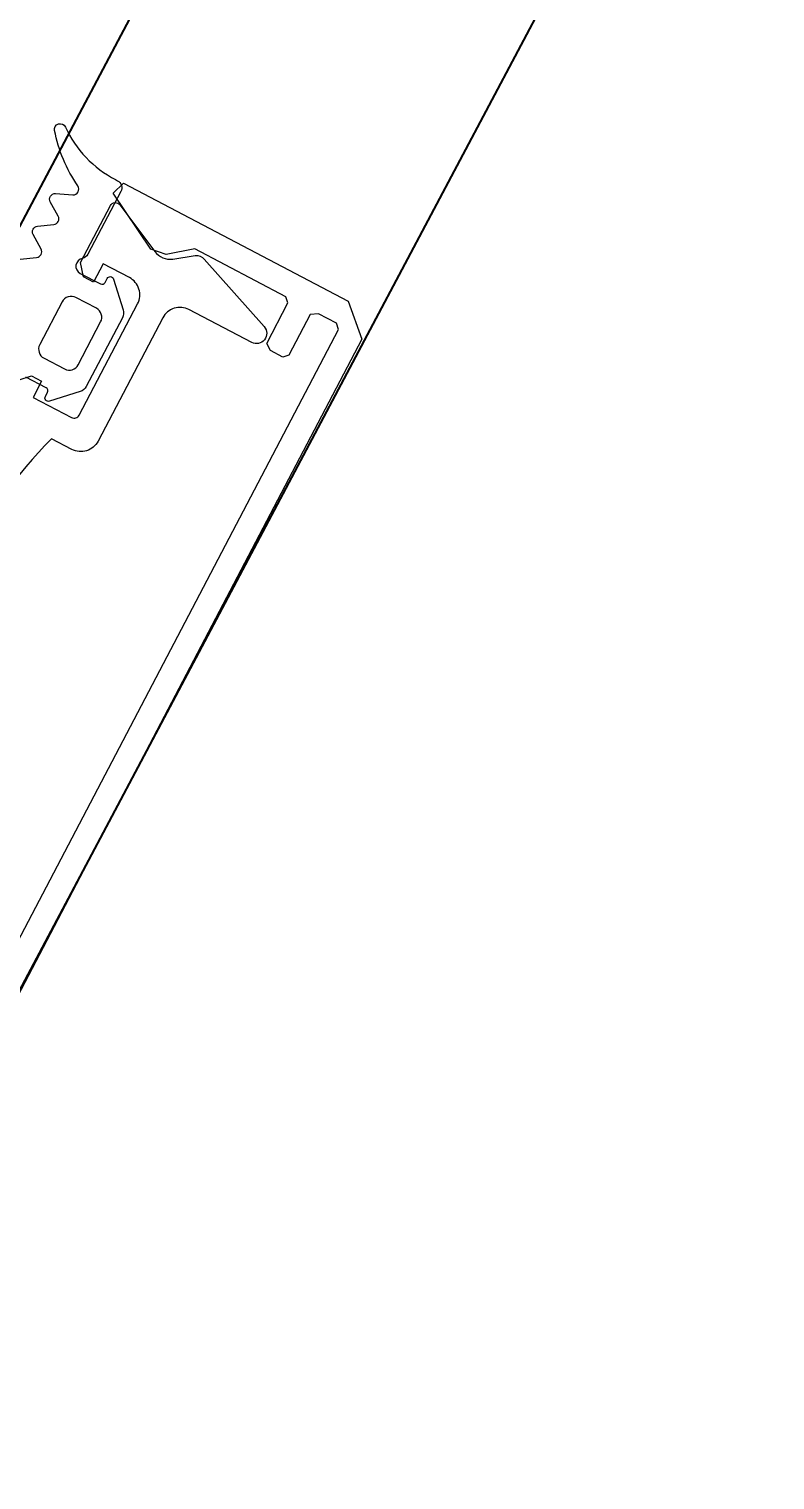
# Model space of a CAD drawing. Header units: millimetres. Extents: x -434100 to 9270898, y 0 to 249028.
# Drawn here: x -53872.9 to -53833.1, y 110946.4 to 111023.8 of the extents above; entities that cross this region are included whole.
import ezdxf
from ezdxf import colors
from ezdxf.entities.mleader import LeaderData, LeaderLine
from ezdxf.math import Vec2, Vec3

# ---------------------------------------------------------------- set-up
doc = ezdxf.new("R2010")
doc.units = ezdxf.units.MM
doc.header["$MEASUREMENT"] = 0
doc.layers.get('0').update_dxf_attribs({"color": 250, "lineweight": 9})
for name, color, linetype, lineweight in [('_АР ТЕКСТ', 250, 'Continuous', 25), ('АР_Отметки', 250, 'Continuous', 15), ('АР_Перегородки витражные', 152, 'Continuous', 13), ('АР_Подоконники', 163, 'Continuous', 9), ('АР_Размеры дверей', 15, 'Continuous', 0), ('АР_Сущ Несущая стена', 216, 'Continuous', 30)]:
    doc.layers.add(name, color=color, linetype=linetype, lineweight=lineweight)
doc.layers.add('Тонкая', color=7, linetype='Continuous')
doc.styles.add('ISOCPEUR', font='isocpeur.TTF', dxfattribs={"width": 0.7})

# ---------------------------------------------------------------- blocks, each defined once
blk = doc.blocks.new('_DotSmall')
at = {"color": 0, "linetype": 'ByBlock', "const_width": 0.5}
blk.add_lwpolyline([(-0.0625, 0, 1), (0.0625, 0, 1)], format="xyb", close=True, dxfattribs=at)
blk = doc.blocks.new('стойка витр.')
at = {"color": 7, "lineweight": 0, "ltscale": 100, "transparency": 33554687}
blk.add_lwpolyline([(-72.84199472126784, 0.08667784044519067), (-73.69893745039008, 0.2833397862850688, -0.5278679585717273), (-73.8773937083024, 0.753941480339563), (-73.36630023809266, 1.469308336665563, 0.5278679585717272), (-73.5447564960632, 1.939910030763713), (-74.40167723721243, 2.136513992714754, -0.5278679585528251), (-74.58013349509565, 2.607115686776524), (-74.06369480097783, 3.308391450875206, 0.5779496213016146), (-74.28822709678207, 3.786457927264564), (-75.21591578132939, 3.825837128097191, -0.615333828900983), (-75.41972296024323, 4.330405631961185, 0.1014034095220688), (-73.83454927545972, 7.11715754520992, 0.8870851218243345), (-74.38353605600423, 7.372048574252403, -0.1649969122064492), (-77.37516639285604, 4.905523520799761), (-77.48916274512885, 4.862295111939602, 0.4143043114941015), (-77.73690205768798, 4.311953389369592), (-76.39677740688785, 0.7779505007420084, 0.2286961432583318), (-76.12757003956358, 0.5227576163306367, -0.3190489133936659), (-75.8308042481076, 0.1276532846095506, -0.3190018552396916), (-76.10608007785049, -0.2827473570214352), (-77.2460725926212, -0.7150424396677408, -0.4143996870833266), (-77.48192731157178, -0.6088826129343943), (-77.5683841292921, -0.380889908366953, 0.6683385997492722), (-77.90615079682902, -0.370689789611788), (-78.61388821495348, -1.942959389103635, 0.1988829373258806), (-78.62659800215624, -2.362689632165711), (-77.15678812476108, -6.238681577618991, 0.1988829373551211), (-76.86896414318471, -6.544446800158767), (-75.29665854779887, -7.25210424636316, 0.6683385997492723), (-75.05058378231479, -7.020506375207333), (-75.13704060006421, -6.792513670639892, -0.4143996870833266), (-75.03088077326538, -6.556658951718418), (-73.89088825849467, -6.124363869072113, -0.7102015621310012)], format="xyb", dxfattribs=at)
at = {"lineweight": 0, "ltscale": 100, "transparency": 33554687}
blk.add_lwpolyline([(-68.58632373265573, -58.46540642052423), (-90.15068845250062, -1.598661102303595), (-90.00917455367744, -1.284153596119722), (-88.98317839115043, -0.8950869223335758), (-88.55468153662514, -0.9934413902010419), (-87.69009137133253, -3.273426419786119), (-87.37564184903749, -3.414962306625966), (-86.69163474338711, -3.155580859434849), (-86.43607351230457, -2.797891934278596), (-87.30066367759719, -0.5179069046935183), (-87.1591497787449, -0.2033993985096458), (-82.02911098225741, 1.741955958394101), (-80.54324021661887, 1.262233232868311), (-79.70200834979187, 1.450846736610401), (-77.34320693471818, 4.170836259007046), (-77.83057009245385, 4.768357554989052), (-90.48468705118285, -0.0301937209587777), (-91.4479567084054, -1.960141251613095), (-69.79711318280897, -59.05493725829001)], dxfattribs=at)
blk.add_lwpolyline([(-73.55412178576807, -6.30930235532287), (-74.18304982228437, -6.026241575636959), (-74.75303158370662, -6.242383619959583), (-74.40718232482322, -7.154412422125461), (-76.57319999407628, -7.975785172551696, -0.414362099391309), (-76.9662925209559, -7.798852029714908), (-79.34394296052051, -1.52882071842032, -0.4143260923197838), (-78.74236241533072, -0.1922330582674476), (-77.26035185172805, 0.3697582449676702), (-76.87127418394084, -0.6562669095073943), (-76.3012924225186, -0.4401248651847709), (-76.06142006575828, 0.3027815256646136), (-77.27188147796551, 3.494853341355338, 0.5512236456822476), (-77.7769173583074, 3.597680757055059), (-79.92338595120236, 1.349376512123854, -0.2673491356416615), (-80.91622193696094, 1.059369939495809), (-82.0875922003761, 1.397509788286698, 0.2496293600316565), (-82.58705019962508, 1.269536347390385), (-86.19986947378493, -1.925987660470128, 0.8270430078467679), (-85.63532520958688, -2.84412238272489), (-82.10129332900397, -1.503986737930973, -0.4143260923197836), (-80.76472567670862, -2.105611734441482), (-78.12768279598095, -9.059679143334506, 0.4143260923033303), (-76.7911151413573, -9.661304145942267), (-75.65109363460215, -9.228998069294903, -0.08279896819570452), (-71.78454054114991, -16.33338165576424)], format="xyb", dxfattribs=at)
at = {"color": 7}
blk.add_lwpolyline([(-75.33468511578394, -1.905527627641277), (-74.42175758568919, -4.312981685368868, -0.414213562373095), (-74.73607402053312, -5.011296826465696), (-75.88953189010499, -5.44869808882504, -0.414213562373095), (-76.58784703121637, -5.134381653973833), (-77.50077456128201, -2.726927596246242, -0.414213562373095), (-77.18645812643808, -2.028612455142138), (-76.03300025686622, -1.591211192782794, -0.414213562373095)], format="xyb", close=True, dxfattribs=at)
blk = doc.blocks.new('A$Cd39b9c29')
at = {"color": 5, "ltscale": 150}
for p, q in [((4802.162454684963, -2791.910856640316), (6064.915442717611, -400.4321254459792)), ((4821.120249525411, -2795.854674593982), (6077.358992174384, -418.774647739745))]:
    blk.add_line(p, q, dxfattribs=at)
at = {"layer": 'АР_Перегородки витражные', "xscale": -1, "rotation": 353.2013528500327}
blk.add_blockref('стойка витр.', (5374.079082107521, -1565.048679498199), dxfattribs=at)
blk = doc.blocks.new('A$Cec9b444d')
at = {"layer": 'Тонкая', "ltscale": 100, "rotation": 359.8999999999999}
blk.add_blockref('A$Cd39b9c29', (-19.13216614062549, 2.909131854816223), dxfattribs=at)

msp = doc.modelspace()

# ---------------------------------------------------------------- linework, layer by layer
at = {"layer": 'АР_Подоконники', "ltscale": 100}
for centre, radius, start, end in [((-62167.24300156608, 115478.5601402703), 8924.05480828957, 271.1088337112354, 356.4039573747584), ((-62177.5982352608, 115490.9179208929), 8940.172386791677, 271.6912536695478, 356.3290814001298)]:
    msp.add_arc(centre, radius, start, end, dxfattribs=at)
at = {"layer": 'АР_Сущ Несущая стена', "lineweight": 18, "ltscale": 100}
for centre, radius, start, end in [((-62178.19872707473, 115484.5892881446), 9778.654617052323, 272.5925479651556, 356.6353913737287), ((-62185.86614956979, 115502.5789153461), 9144.28346907419, 272.8206375183279, 356.2887310665694)]:
    msp.add_arc(centre, radius, start, end, dxfattribs=at)

# ---------------------------------------------------------------- block references
at = {"layer": 'АР_Размеры дверей', "ltscale": 100}
msp.add_blockref('A$Cec9b444d', (-59297.93893264476, 112591.6578694153), dxfattribs=at)

# ---------------------------------------------------------------- leaders
at = {"layer": '_АР ТЕКСТ'}
ml = msp.add_multileader_mtext('Standard', dxfattribs=at)
ml.set_content('{\\W0.8;-2,550}', color=256, style='ISOCPEUR')
ml.set_leader_properties(color=256, linetype='Continuous', lineweight=-1)
ml.set_arrow_properties(name='DOTSMALL')
ml.build(insert=Vec2(0, 0))
ml.multileader.update_dxf_attribs({"has_text_frame": 1, "text_left_attachment_type": 4, "text_right_attachment_type": 4, "dogleg_length": 100, "arrow_head_size": 180})
ctx = ml.context
ctx.base_point, ctx.char_height, ctx.arrow_head_size, ctx.landing_gap_size, ctx.plane_origin = Vec3(-302775.822290387, 123943.2638625839, -1.961751612303354), 250, 180, 50, Vec3(-302295.4889269536, 121699.245469789, -1.961751612303354)
ctx.left_attachment, ctx.right_attachment = 4, 4
notes = []
notes.append((ctx, [(0, (0, 0, 0), (0, 0), (1, 0), 1, [])]))
ctx.mtext.insert, ctx.mtext.width, ctx.mtext.defined_height, ctx.mtext.line_spacing_style, ctx.mtext.flow_direction = Vec3(-302725.822290387, 124276.5971959173, -1.961751612303354), 801.0864057841361, 330.709552927064, 2, 5
ml = msp.add_multileader_mtext('Standard', dxfattribs=at)
ml.set_content('{\\W0.8;-2,550}', color=256, style='ISOCPEUR')
ml.set_leader_properties(color=256, linetype='Continuous', lineweight=-1)
ml.set_arrow_properties(name='DOTSMALL')
ml.build(insert=Vec2(0, 0))
ml.multileader.update_dxf_attribs({"has_text_frame": 1, "text_left_attachment_type": 4, "text_right_attachment_type": 4, "dogleg_length": 100, "arrow_head_size": 180})
ctx = ml.context
ctx.base_point, ctx.char_height, ctx.arrow_head_size, ctx.landing_gap_size, ctx.plane_origin = Vec3(-314736.0148765142, 120073.2763382189, -1.961751612303354), 250, 180, 50, Vec3(-314255.6815130808, 117829.2579454239, -1.961751612303354)
ctx.left_attachment, ctx.right_attachment = 4, 4
notes.append((ctx, [(0, (0, 0, 0), (0, 0), (1, 0), 1, [])]))
ctx.mtext.insert, ctx.mtext.width, ctx.mtext.defined_height, ctx.mtext.line_spacing_style, ctx.mtext.flow_direction = Vec3(-314686.0148765142, 120406.6096715522, -1.961751612303354), 801.0864057841361, 330.709552927064, 2, 5
at = {"layer": 'АР_Отметки'}
ml = msp.add_multileader_mtext('Standard', dxfattribs=at)
ml.set_content('%%P0,000', color=256, style='ISOCPEUR')
ml.set_leader_properties(color=256, linetype='Continuous', lineweight=-1)
ml.set_arrow_properties(name='DOTSMALL')
ml.build(insert=Vec2(0, 0))
ml.multileader.update_dxf_attribs({"has_text_frame": 1, "text_left_attachment_type": 4, "text_right_attachment_type": 4, "dogleg_length": 100, "arrow_head_size": 180})
ctx = ml.context
ctx.base_point, ctx.char_height, ctx.arrow_head_size, ctx.landing_gap_size, ctx.plane_origin = Vec3(-188172.5124386176, 132152.9333137182), 250, 180, 50, Vec3(-190605.4279969083, 130585.9244088862)
ctx.left_attachment, ctx.right_attachment = 4, 4
notes.append((ctx, [(0, (0, 0, 0), (0, 0), (1, 0), 1, [])]))
ctx.mtext.insert, ctx.mtext.width, ctx.mtext.line_spacing_style, ctx.mtext.flow_direction = Vec3(-188122.5124386176, 132486.2666470516), 852.6970314602484, 2, 5
ml = msp.add_multileader_mtext('Standard', dxfattribs=at)
ml.set_content('-1,140', color=256, style='ISOCPEUR')
ml.set_leader_properties(color=256, linetype='Continuous', lineweight=-1)
ml.set_arrow_properties(name='DOTSMALL')
ml.build(insert=Vec2(0, 0))
ml.multileader.update_dxf_attribs({"has_text_frame": 1, "text_left_attachment_type": 4, "text_right_attachment_type": 4, "dogleg_length": 100, "arrow_head_size": 180})
ctx = ml.context
ctx.base_point, ctx.char_height, ctx.arrow_head_size, ctx.landing_gap_size, ctx.plane_origin = Vec3(-177642.6891644439, 129596.0316846829), 250, 180, 50, Vec3(-177735.2565464962, 129497.0226398548)
ctx.left_attachment, ctx.right_attachment = 4, 4
notes.append((ctx, [(0, (0, 0, 0), (0, 0), (1, 0), 1, [])]))
ctx.mtext.insert, ctx.mtext.width, ctx.mtext.line_spacing_style, ctx.mtext.flow_direction = Vec3(-177592.6891644439, 129929.3650180162), 852.6970314602484, 2, 5
ml = msp.add_multileader_mtext('Standard', dxfattribs=at)
ml.set_content('Л.4', color=256, style='ISOCPEUR')
ml.set_leader_properties(color=256, linetype='Continuous', lineweight=-1)
ml.set_arrow_properties(name='DOTSMALL')
ml.build(insert=Vec2(0, 0))
ml.multileader.update_dxf_attribs({"has_text_frame": 1, "text_left_attachment_type": 4, "text_right_attachment_type": 4, "dogleg_length": 100, "arrow_head_size": 180})
ctx = ml.context
ctx.base_point, ctx.char_height, ctx.arrow_head_size, ctx.landing_gap_size, ctx.plane_origin = Vec3(-186544.9491399704, 129531.4380418179), 250, 180, 50, Vec3(-161309.03180635, 117908.3185617844)
ctx.left_attachment, ctx.right_attachment = 4, 4
notes.append((ctx, [(0, (0, 0, 0), (0, 0), (1, 0), 1, [])]))
ctx.mtext.insert, ctx.mtext.width, ctx.mtext.line_spacing_style, ctx.mtext.flow_direction = Vec3(-186494.9491399704, 129864.7713751512), 852.6970314602484, 2, 5
ml = msp.add_multileader_mtext('Standard', dxfattribs=at)
ml.set_content('0,000', color=256, style='ISOCPEUR')
ml.set_leader_properties(color=256, linetype='Continuous', lineweight=-1)
ml.set_arrow_properties(name='DOTSMALL')
ml.build(insert=Vec2(0, 0))
ml.multileader.update_dxf_attribs({"has_text_frame": 1, "text_left_attachment_type": 4, "text_right_attachment_type": 4, "dogleg_length": 100, "arrow_head_size": 180})
ctx = ml.context
ctx.base_point, ctx.char_height, ctx.arrow_head_size, ctx.landing_gap_size, ctx.plane_origin = Vec3(-185715.8079637145, 129520.5651572252), 250, 180, 50, Vec3(-189667.3689469353, 128082.0881639439)
ctx.left_attachment, ctx.right_attachment = 4, 4
notes.append((ctx, [(0, (0, 0, 0), (0, 0), (1, 0), 1, [])]))
ctx.mtext.insert, ctx.mtext.width, ctx.mtext.line_spacing_style, ctx.mtext.flow_direction = Vec3(-185665.8079637145, 129853.8984905586), 852.6970314602484, 2, 5
ml = msp.add_multileader_mtext('Standard', dxfattribs=at)
ml.set_content('-1,140', color=256, style='ISOCPEUR')
ml.set_leader_properties(color=256, linetype='Continuous', lineweight=-1)
ml.set_arrow_properties(name='DOTSMALL')
ml.build(insert=Vec2(0, 0))
ml.multileader.update_dxf_attribs({"has_text_frame": 1, "text_left_attachment_type": 4, "text_right_attachment_type": 4, "dogleg_length": 100, "arrow_head_size": 180})
ctx = ml.context
ctx.base_point, ctx.char_height, ctx.arrow_head_size, ctx.landing_gap_size, ctx.plane_origin = Vec3(-180313.7221072279, 128673.3217394912, 1.149675994230903e-08), 250, 180, 50, Vec3(-180395.1155570771, 128959.4633156335, 1.149675994230903e-08)
ctx.left_attachment, ctx.right_attachment = 4, 4
notes.append((ctx, [(0, (0, 0, 0), (0, 0), (1, 0), 1, [])]))
ctx.mtext.insert, ctx.mtext.width, ctx.mtext.line_spacing_style, ctx.mtext.flow_direction = Vec3(-180263.7221072279, 129006.6550728246, 1.149675994230903e-08), 852.6970314602484, 2, 5
ml = msp.add_multileader_mtext('Standard', dxfattribs=at)
ml.set_content('%%P0,000', color=256, style='ISOCPEUR')
ml.set_leader_properties(color=256, linetype='Continuous', lineweight=-1)
ml.set_arrow_properties(name='DOTSMALL')
ml.build(insert=Vec2(0, 0))
ml.multileader.update_dxf_attribs({"has_text_frame": 1, "text_left_attachment_type": 4, "text_right_attachment_type": 4, "dogleg_length": 100, "arrow_head_size": 180})
ctx = ml.context
ctx.base_point, ctx.char_height, ctx.arrow_head_size, ctx.landing_gap_size, ctx.plane_origin = Vec3(-195756.5539536524, 128483.8249865545, -0.1595442850443263), 250, 180, 50, Vec3(-198827.6356693176, 126894.2764455226, -0.1595442850443263)
ctx.left_attachment, ctx.right_attachment = 4, 4
notes.append((ctx, [(0, (0, 0, 0), (0, 0), (1, 0), 1, [])]))
ctx.mtext.insert, ctx.mtext.width, ctx.mtext.line_spacing_style, ctx.mtext.flow_direction = Vec3(-195706.5539536524, 128817.1583198878, -0.1595442850443263), 852.6970314602484, 2, 5
ml = msp.add_multileader_mtext('Standard', dxfattribs=at)
ml.set_content('{\\W0.8;-2,250}', color=256, style='ISOCPEUR')
ml.set_leader_properties(color=256, linetype='Continuous', lineweight=-1)
ml.set_arrow_properties(name='DOTSMALL')
ml.build(insert=Vec2(0, 0))
ml.multileader.update_dxf_attribs({"has_text_frame": 1, "text_left_attachment_type": 4, "text_right_attachment_type": 4, "dogleg_length": 100, "arrow_head_size": 180})
ctx = ml.context
ctx.base_point, ctx.char_height, ctx.arrow_head_size, ctx.landing_gap_size, ctx.plane_origin = Vec3(-297233.6192957293, 128352.8588700729), 250, 180, 50, Vec3(-296855.5361043215, 126878.8351738673)
ctx.left_attachment, ctx.right_attachment = 4, 4
notes.append((ctx, [(0, (0, 0, 0), (0, 0), (1, 0), 1, [])]))
ctx.mtext.insert, ctx.mtext.width, ctx.mtext.defined_height, ctx.mtext.line_spacing_style, ctx.mtext.flow_direction = Vec3(-297183.6192957293, 128686.1922034062), 769.9889591111103, 343.8884462512117, 2, 5
ml = msp.add_multileader_mtext('Standard', dxfattribs=at)
ml.set_content('{\\W0.8;-2,250}', color=256, style='ISOCPEUR')
ml.set_leader_properties(color=256, linetype='Continuous', lineweight=-1)
ml.set_arrow_properties(name='DOTSMALL')
ml.build(insert=Vec2(0, 0))
ml.multileader.update_dxf_attribs({"has_text_frame": 1, "text_left_attachment_type": 4, "text_right_attachment_type": 4, "dogleg_length": 100, "arrow_head_size": 180})
ctx = ml.context
ctx.base_point, ctx.char_height, ctx.arrow_head_size, ctx.landing_gap_size, ctx.plane_origin = Vec3(-162020.0881853796, 128147.0741639908), 250, 180, 50, Vec3(-162101.4816352288, 126868.9548589426)
ctx.left_attachment, ctx.right_attachment = 4, 4
notes.append((ctx, [(0, (0, 0, 0), (0, 0), (1, 0), 1, [])]))
ctx.mtext.insert, ctx.mtext.width, ctx.mtext.defined_height, ctx.mtext.line_spacing_style, ctx.mtext.flow_direction = Vec3(-161970.0881853796, 128480.4074973241), 769.9889591111103, 343.8884462512117, 2, 5
ml = msp.add_multileader_mtext('Standard', dxfattribs=at)
ml.set_content('+2,100', color=256, style='ISOCPEUR')
ml.set_leader_properties(color=256, linetype='Continuous', lineweight=-1)
ml.set_arrow_properties(name='DOTSMALL')
ml.build(insert=Vec2(0, 0))
ml.multileader.update_dxf_attribs({"has_text_frame": 1, "text_left_attachment_type": 4, "text_right_attachment_type": 4, "dogleg_length": 100, "arrow_head_size": 180})
ctx = ml.context
ctx.base_point, ctx.char_height, ctx.arrow_head_size, ctx.landing_gap_size, ctx.plane_origin = Vec3(-157182.678851943, 126442.1109079918, 1.149675994230903e-08), 250, 180, 50, Vec3(-157264.0723017922, 125174.5467158615, 1.149675994230903e-08)
ctx.left_attachment, ctx.right_attachment = 4, 4
notes.append((ctx, [(0, (0, 0, 0), (0, 0), (1, 0), 1, [])]))
ctx.mtext.insert, ctx.mtext.width, ctx.mtext.line_spacing_style, ctx.mtext.flow_direction = Vec3(-157132.678851943, 126775.4442413251, 1.149675994230903e-08), 852.6970314602484, 2, 5
ml = msp.add_multileader_mtext('Standard', dxfattribs=at)
ml.set_content('Л.5', color=256, style='ISOCPEUR')
ml.set_leader_properties(color=256, linetype='Continuous', lineweight=-1)
ml.set_arrow_properties(name='DOTSMALL')
ml.build(insert=Vec2(0, 0))
ml.multileader.update_dxf_attribs({"has_text_frame": 1, "text_left_attachment_type": 4, "text_right_attachment_type": 4, "dogleg_length": 100, "arrow_head_size": 180})
ctx = ml.context
ctx.base_point, ctx.char_height, ctx.arrow_head_size, ctx.landing_gap_size, ctx.plane_origin = Vec3(-157231.0599079989, 123907.895005536), 250, 180, 50, Vec3(-131995.1425743785, 112284.7755255026)
ctx.left_attachment, ctx.right_attachment = 4, 4
notes.append((ctx, [(0, (0, 0, 0), (0, 0), (1, 0), 1, [])]))
ctx.mtext.insert, ctx.mtext.width, ctx.mtext.line_spacing_style, ctx.mtext.flow_direction = Vec3(-157181.0599079989, 124241.2283388694), 852.6970314602484, 2, 5
ml = msp.add_multileader_mtext('Standard', dxfattribs=at)
ml.set_content('0,000', color=256, style='ISOCPEUR')
ml.set_leader_properties(color=256, linetype='Continuous', lineweight=-1)
ml.set_arrow_properties(name='DOTSMALL')
ml.build(insert=Vec2(0, 0))
ml.multileader.update_dxf_attribs({"has_text_frame": 1, "text_left_attachment_type": 4, "text_right_attachment_type": 4, "dogleg_length": 100, "arrow_head_size": 180})
ctx = ml.context
ctx.base_point, ctx.char_height, ctx.arrow_head_size, ctx.landing_gap_size, ctx.plane_origin = Vec3(-202684.2395502269, 121780.8524941115, -0.1595442850443263), 250, 180, 50, Vec3(-205755.3212658922, 120191.3039530797, -0.1595442850443263)
ctx.left_attachment, ctx.right_attachment = 4, 4
notes.append((ctx, [(0, (0, 0, 0), (0, 0), (1, 0), 1, [])]))
ctx.mtext.insert, ctx.mtext.width, ctx.mtext.line_spacing_style, ctx.mtext.flow_direction = Vec3(-202634.2395502269, 122114.1858274449, -0.1595442850443263), 852.6970314602484, 2, 5
ml = msp.add_multileader_mtext('Standard', dxfattribs=at)
ml.set_content('0,000', color=256, style='ISOCPEUR')
ml.set_leader_properties(color=256, linetype='Continuous', lineweight=-1)
ml.set_arrow_properties(name='DOTSMALL')
ml.build(insert=Vec2(0, 0))
ml.multileader.update_dxf_attribs({"has_text_frame": 1, "text_left_attachment_type": 4, "text_right_attachment_type": 4, "dogleg_length": 100, "arrow_head_size": 180})
ctx = ml.context
ctx.base_point, ctx.char_height, ctx.arrow_head_size, ctx.landing_gap_size, ctx.plane_origin = Vec3(-172256.7562315208, 120738.0500817362, 1.149675994230903e-08), 250, 180, 50, Vec3(-174417.9686015893, 120213.4711749175, 1.149675994230903e-08)
ctx.left_attachment, ctx.right_attachment = 4, 4
notes.append((ctx, [(0, (0, 0, 0), (0, 0), (1, 0), 1, [])]))
ctx.mtext.insert, ctx.mtext.width, ctx.mtext.line_spacing_style, ctx.mtext.flow_direction = Vec3(-172206.7562315208, 121138.0500817362, 1.149675994230903e-08), 852.6970314602484, 2, 5
ml = msp.add_multileader_mtext('Standard', dxfattribs=at)
ml.set_content('{\\W0.8;-2,250}', color=256, style='ISOCPEUR')
ml.set_leader_properties(color=256, linetype='Continuous', lineweight=-1)
ml.set_arrow_properties(name='DOTSMALL')
ml.build(insert=Vec2(0, 0))
ml.multileader.update_dxf_attribs({"has_text_frame": 1, "text_left_attachment_type": 4, "text_right_attachment_type": 4, "dogleg_length": 100, "arrow_head_size": 180})
ctx = ml.context
ctx.base_point, ctx.char_height, ctx.arrow_head_size, ctx.landing_gap_size, ctx.plane_origin = Vec3(-298305.7964583198, 120267.0421383413, 1.149675994230903e-08), 250, 180, 50, Vec3(-302964.3053933498, 116414.7346247101, 1.149675994230903e-08)
ctx.left_attachment, ctx.right_attachment = 4, 4
notes.append((ctx, [(0, (0, 0, 0), (0, 0), (1, 0), 1, [])]))
ctx.mtext.insert, ctx.mtext.width, ctx.mtext.defined_height, ctx.mtext.line_spacing_style, ctx.mtext.flow_direction = Vec3(-298255.7964583198, 120600.3754716746, 1.149675994230903e-08), 769.9889591111103, 343.8884462512117, 2, 5
ml = msp.add_multileader_mtext('Standard', dxfattribs=at)
ml.set_content('0,000', color=256, style='ISOCPEUR')
ml.set_leader_properties(color=256, linetype='Continuous', lineweight=-1)
ml.set_arrow_properties(name='DOTSMALL')
ml.build(insert=Vec2(0, 0))
ml.multileader.update_dxf_attribs({"has_text_frame": 1, "text_left_attachment_type": 4, "text_right_attachment_type": 4, "dogleg_length": 100, "arrow_head_size": 180})
ctx = ml.context
ctx.base_point, ctx.char_height, ctx.arrow_head_size, ctx.landing_gap_size, ctx.plane_origin = Vec3(-153650.4186796094, 119949.9553652005), 250, 180, 50, Vec3(-156721.5003952747, 118360.4068241686)
ctx.left_attachment, ctx.right_attachment = 4, 4
notes.append((ctx, [(0, (0, 0, 0), (0, 0), (1, 0), 1, [])]))
ctx.mtext.insert, ctx.mtext.width, ctx.mtext.line_spacing_style, ctx.mtext.flow_direction = Vec3(-153600.4186796094, 120283.2886985338), 852.6970314602484, 2, 5
ml = msp.add_multileader_mtext('Standard', dxfattribs=at)
ml.set_content('0,000', color=256, style='ISOCPEUR')
ml.set_leader_properties(color=256, linetype='Continuous', lineweight=-1)
ml.set_arrow_properties(name='DOTSMALL')
ml.build(insert=Vec2(0, 0))
ml.multileader.update_dxf_attribs({"has_text_frame": 1, "text_left_attachment_type": 4, "text_right_attachment_type": 4, "dogleg_length": 100, "arrow_head_size": 180})
ctx = ml.context
ctx.base_point, ctx.char_height, ctx.arrow_head_size, ctx.landing_gap_size, ctx.plane_origin = Vec3(-156554.0615797294, 119605.9745968569, 1.149675994230903e-08), 250, 180, 50, Vec3(-156635.4550295786, 118405.0770713933, 1.149675994230903e-08)
ctx.left_attachment, ctx.right_attachment = 4, 4
notes.append((ctx, [(0, (0, 0, 0), (0, 0), (1, 0), 1, [])]))
ctx.mtext.insert, ctx.mtext.width, ctx.mtext.line_spacing_style, ctx.mtext.flow_direction = Vec3(-156504.0615797294, 120005.9745968569, 1.149675994230903e-08), 852.6970314602484, 2, 5
ml = msp.add_multileader_mtext('Standard', dxfattribs=at)
ml.set_content('{\\W0.8;-2,250}', color=256, style='ISOCPEUR')
ml.set_leader_properties(color=256, linetype='Continuous', lineweight=-1)
ml.set_arrow_properties(name='DOTSMALL')
ml.build(insert=Vec2(0, 0))
ml.multileader.update_dxf_attribs({"has_text_frame": 1, "text_left_attachment_type": 4, "text_right_attachment_type": 4, "dogleg_length": 100, "arrow_head_size": 180})
ctx = ml.context
ctx.base_point, ctx.char_height, ctx.arrow_head_size, ctx.landing_gap_size, ctx.plane_origin = Vec3(-336127.5, 116985.8569053825, 1.149675994230903e-08), 250, 180, 50, Vec3(-337173.9636271417, 115928.762695511, 1.149675994230903e-08)
ctx.left_attachment, ctx.right_attachment = 4, 4
notes.append((ctx, [(0, (0, 0, 0), (0, 0), (1, 0), 1, [])]))
ctx.mtext.insert, ctx.mtext.width, ctx.mtext.defined_height, ctx.mtext.line_spacing_style, ctx.mtext.flow_direction = Vec3(-336077.5, 117319.1902387158, 1.149675994230903e-08), 769.9889591111103, 343.8884462512117, 2, 5
ml = msp.add_multileader_mtext('Standard', dxfattribs=at)
ml.set_content('{\\W0.8;-2,650}', color=256, style='ISOCPEUR')
ml.set_leader_properties(color=256, linetype='Continuous', lineweight=-1)
ml.set_arrow_properties(name='DOTSMALL')
ml.build(insert=Vec2(0, 0))
ml.multileader.update_dxf_attribs({"has_text_frame": 1, "text_left_attachment_type": 4, "text_right_attachment_type": 4, "dogleg_length": 100, "arrow_head_size": 180})
ctx = ml.context
ctx.base_point, ctx.char_height, ctx.arrow_head_size, ctx.landing_gap_size, ctx.plane_origin = Vec3(-302139.5, 114233.6666666667), 250, 180, 50, Vec3(-302336.2563643702, 112502.8541723344)
ctx.left_attachment, ctx.right_attachment = 4, 4
notes.append((ctx, [(0, (0, 0, 0), (0, 0), (1, 0), 1, [])]))
ctx.mtext.insert, ctx.mtext.width, ctx.mtext.defined_height, ctx.mtext.line_spacing_style, ctx.mtext.flow_direction = Vec3(-302089.5, 114567), 881.1857792269554, 430.9869369475685, 2, 5
ml = msp.add_multileader_mtext('Standard', dxfattribs=at)
ml.set_content('+4,200', color=256, style='ISOCPEUR')
ml.set_leader_properties(color=256, linetype='Continuous', lineweight=-1)
ml.set_arrow_properties(name='DOTSMALL')
ml.build(insert=Vec2(0, 0))
ml.multileader.update_dxf_attribs({"has_text_frame": 1, "text_left_attachment_type": 4, "text_right_attachment_type": 4, "dogleg_length": 100, "arrow_head_size": 180})
ctx = ml.context
ctx.base_point, ctx.char_height, ctx.arrow_head_size, ctx.landing_gap_size, ctx.plane_origin = Vec3(-63315.99587925602, 113979.6295666401), 250, 180, 50, Vec3(-63397.38932910524, 112712.0653745099)
ctx.left_attachment, ctx.right_attachment = 4, 4
notes.append((ctx, [(0, (0, 0, 0), (0, 0), (1, 0), 1, [])]))
ctx.mtext.insert, ctx.mtext.width, ctx.mtext.line_spacing_style, ctx.mtext.flow_direction = Vec3(-63265.99587925602, 114312.9628999735), 852.6970314602484, 2, 5
ml = msp.add_multileader_mtext('Standard', dxfattribs=at)
ml.set_content('-2,650', color=256, style='ISOCPEUR')
ml.set_leader_properties(color=256, linetype='Continuous', lineweight=-1)
ml.set_arrow_properties(name='DOTSMALL')
ml.build(insert=Vec2(0, 0))
ml.multileader.update_dxf_attribs({"has_text_frame": 1, "text_left_attachment_type": 4, "text_right_attachment_type": 4, "dogleg_length": 100, "arrow_head_size": 180})
ctx = ml.context
ctx.base_point, ctx.char_height, ctx.arrow_head_size, ctx.landing_gap_size, ctx.plane_origin = Vec3(-168163, 113914.6666666667), 250, 180, 50, Vec3(-170023.7144379306, 113268.1880927895)
ctx.left_attachment, ctx.right_attachment = 4, 4
notes.append((ctx, [(0, (0, 0, 0), (0, 0), (1, 0), 1, [])]))
ctx.mtext.insert, ctx.mtext.width, ctx.mtext.line_spacing_style, ctx.mtext.flow_direction = Vec3(-168113, 114248), 852.6970314602484, 2, 5
for ctx, leaders in notes:
    for number, flags, end, landing, length, lines in leaders:
        leader = LeaderData()
        leader.index, (leader.has_last_leader_line, leader.has_dogleg_vector, leader.attachment_direction) = number, flags
        leader.last_leader_point, leader.dogleg_vector, leader.dogleg_length = Vec3(end), Vec3(landing), length
        for number, points, colour, breaks in lines:
            line = LeaderLine()
            line.index, line.vertices, line.color, line.breaks = number, Vec3.list(points), colors.encode_raw_color(colour), breaks
            leader.lines.append(line)
        ctx.leaders.append(leader)

doc.saveas('drawing.dxf')
